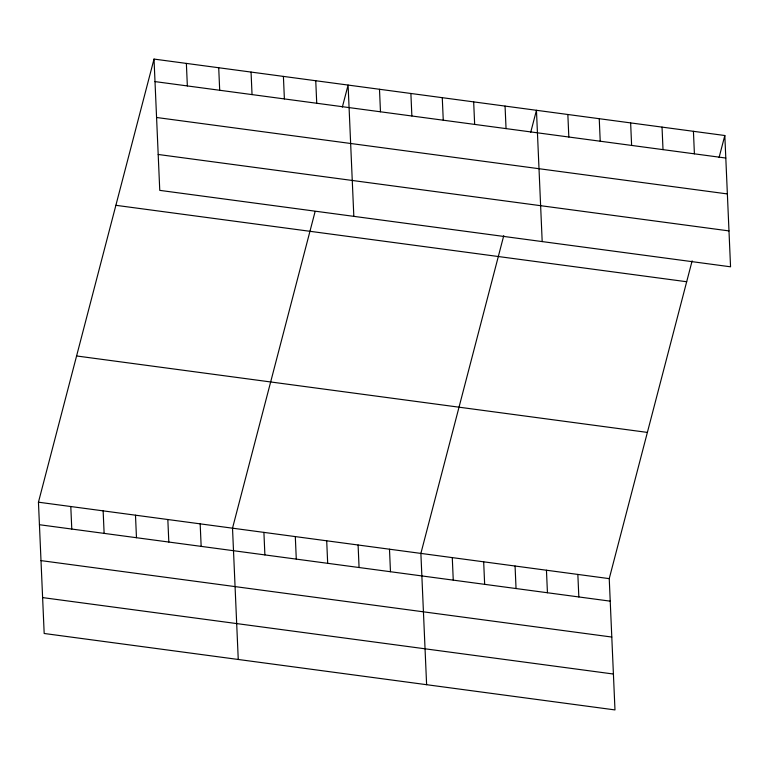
<?xml version="1.0" encoding="UTF-8"?>
<svg xmlns="http://www.w3.org/2000/svg" width="769" height="769" viewBox="0 0 769 769"><rect width="100%" height="100%" fill="white"/><g stroke="black" fill="none" stroke-linecap="round" stroke-linejoin="round"><path stroke-width="1.15" d="M692.129 260.854L609.24 578.634L614.979 709.922L44.179 633.483L38.45 502.195L154.021 59.078L724.821 135.517L730.55 266.805L159.76 190.366L154.021 59.078M315.098 211.571L232.517 528.188L238.255 659.475M342.34 107.122L348.097 85.071L353.827 216.358M503.762 235.631L420.883 553.411L426.612 684.698M530.706 132.345L536.454 110.294L542.193 241.581M719.063 157.568L724.821 135.517M155.011 81.601L725.801 158.039M156.578 117.494L727.368 193.932M158.193 154.473L728.983 230.911M115.888 205.313L686.679 281.742M76.592 355.97L647.383 432.409M38.45 502.195L609.24 578.634M39.43 524.718L610.23 601.156M40.997 560.611L611.797 637.049M42.612 597.59L613.412 674.029M693.427 131.316L694.407 153.829M662.032 127.106L663.013 149.628M630.638 122.905L631.618 145.428M599.243 118.705L600.224 141.217M567.849 114.494L568.829 137.017M577.846 574.424L578.836 596.946M546.451 570.223L547.441 592.745M505.06 106.093L506.05 128.606M515.067 566.022L516.047 588.545M473.666 101.883L474.656 124.405M483.672 561.812L484.653 584.334M442.271 97.682L443.261 120.204M452.278 557.612L453.258 580.134M410.886 93.482L411.867 115.994M379.492 89.271L380.472 111.793M389.489 549.201L390.469 571.723M358.094 545L359.075 567.522M315.751 80.735L316.732 103.257M326.7 540.799L327.681 563.312M283.405 76.41L284.386 98.922M295.306 536.589L296.286 559.111M251.059 72.075L252.04 94.597M263.911 532.388L264.892 554.91M218.713 67.739L219.694 90.261M186.367 63.414L187.357 85.936M200.171 523.852L201.161 546.375M167.834 519.517L168.815 542.039M135.488 515.192L136.469 537.714M103.142 510.856L104.123 533.378M70.796 506.531L71.777 529.043"/></g></svg>
